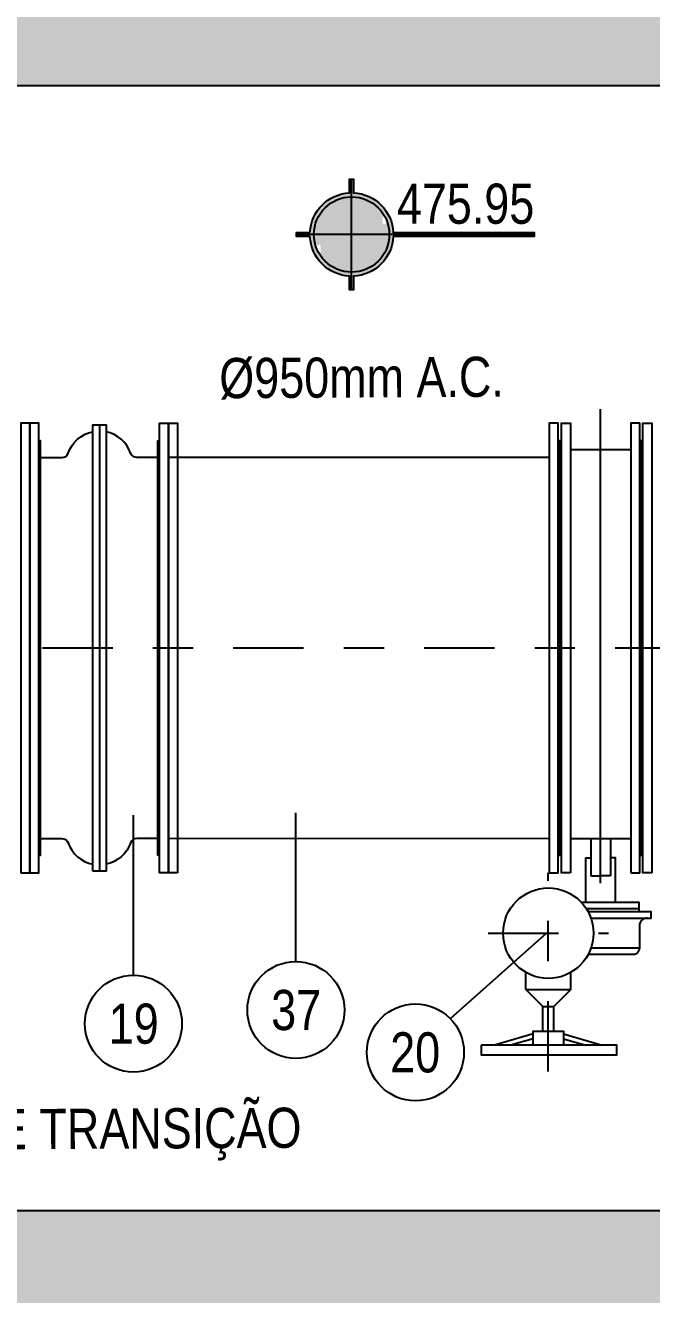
# Model space of a CAD drawing. Header units: feet. Extents: x 0 to 285175, y 0 to 9111378.
# Drawn here: x 285104.13 to 285105.688, y 9111368.919 to 9111372.079 of the extents above; entities that cross this region are included whole.
import ezdxf
from ezdxf import colors
from ezdxf.entities.mleader import LeaderData, LeaderLine
from ezdxf.enums import TextEntityAlignment as Align
from ezdxf.math import Vec2, Vec3

# ---------------------------------------------------------------- set-up
doc = ezdxf.new("R2010")
doc.units = ezdxf.units.FT
doc.header["$MEASUREMENT"] = 0
doc.linetypes.add('DASHDOT', pattern=[1, 0.5, -0.25, 0, -0.25])
doc.layers.get('0').update_dxf_attribs({"linetype": 'CONTINUOUS'})
for name, color, linetype in [('01', 1, 'CONTINUOUS'), ('A-NIVEIS', 1, 'CONTINUOUS'), ('A-TEXTO', 2, 'CONTINUOUS'), ('EIXO', 1, 'DASHDOT'), ('FLANGES', 7, 'CONTINUOUS'), ('H-SA-ESTRUTURA (CORTE)', 5, 'CONTINUOUS'), ('H-SA-HTC CONCRETO', 253, 'CONTINUOUS'), ('H-SA-TEXTO', 2, 'CONTINUOUS'), ('INDIC', 2, 'CONTINUOUS'), ('Top View-Ferro Fundido - JGS - K7(Esgoto)', 7, 'CONTINUOUS')]:
    doc.layers.add(name, color=color, linetype=linetype)
doc.styles.add('EGC_Arial_2.0mm', font='arial.ttf', dxfattribs={"width": 0.8, "height": 2})

# ---------------------------------------------------------------- blocks, each defined once
blk = doc.blocks.new('*U1305')
at = {"true_color": 0xffffff}
h = blk.add_hatch(color=7, dxfattribs=at)
h.dxf.hatch_style = 1
edge = h.paths.add_edge_path()
edge.add_arc((0, 0), 2.075, 92.76231, 177.23769, ccw=False)
edge.add_line((-0.1, 2.073), (-0.1, 2.75))
edge.add_line((-0.1, 2.75), (0.1, 2.75))
edge.add_line((0.1, 2.75), (0.1, 2.073))
edge.add_arc((0, 0), 2.075, 2.76231, 87.23769, ccw=False)
edge.add_line((2.073, 0.1), (9.088, 0.1))
edge.add_line((9.088, 0.1), (9.088, -0.1))
edge.add_line((9.088, -0.1), (2.073, -0.1))
edge.add_arc((0, 0), 2.075, 272.76231, 357.23769, ccw=False)
edge.add_line((0.1, -2.073), (0.1, -2.75))
edge.add_line((0.1, -2.75), (-0.1, -2.75))
edge.add_line((-0.1, -2.75), (-0.1, -2.073))
edge.add_arc((0, 0), 2.075, 182.76231, 267.23769, ccw=False)
edge.add_line((-2.073, -0.1), (-2.75, -0.1))
edge.add_line((-2.75, -0.1), (-2.75, 0.1))
edge.add_line((-2.75, 0.1), (-2.073, 0.1))
for p, q in [((0, -2.75), (0, 2.75)), ((9.088, 0), (-2.75, 0))]:
    blk.add_line(p, q)
at = {"color": 7, "true_color": 0xffffff}
blk.add_lwpolyline([(-2.073, 0.1, -0.386246), (-0.1, 2.073), (-0.1, 2.75), (0.1, 2.75), (0.1, 2.073, -0.386246), (2.073, 0.1), (9.088, 0.1), (9.088, -0.1), (2.073, -0.1, -0.386246), (0.1, -2.073), (0.1, -2.75), (-0.1, -2.75), (-0.1, -2.073, -0.386246), (-2.073, -0.1), (-2.75, -0.1), (-2.75, 0.1)], format="xyb", close=True, dxfattribs=at)
blk.add_circle((0, 0), 1.875)
for points in [[(0, 1.875), (0, 0), (0.583, 1.782), (0.595, 0)], [(0.583, 1.782), (0.595, 0), (1.097, 1.521), (1.096, 0)], [(1.097, 1.521), (1.096, 0), (1.533, 1.079), (1.571, 0)], [(1.533, 1.079), (1.571, 0), (1.786, 0.571), (0, 0)], [(-1.786, -0.571), (0, 0), (-1.796, -0.539), (-1.875, 0)], [(-1.533, -1.079), (-1.571, 0), (-1.786, -0.571), (0, 0)], [(-1.097, -1.521), (-1.096, 0), (-1.533, -1.079), (-1.571, 0)], [(-0.583, -1.782), (-0.595, 0), (-1.097, -1.521), (-1.096, 0)], [(0, -1.875), (0, 0), (-0.583, -1.782), (-0.595, 0)], [(1.786, 0.571), (0, 0), (1.796, 0.539), (1.875, 0)]]:
    blk.add_solid(points)
at = {"layer": 'A-TEXTO', "color": 2, "style": 'EGC_Arial_2.0mm', "width": 0.8}
blk.add_attdef('000.00', text='', height=2, dxfattribs=at).set_placement((9.088, 0.534), align=Align.RIGHT)
blk = doc.blocks.new('_None')

msp = doc.modelspace()

# ---------------------------------------------------------------- hatches: boundary and pattern name
at = {"layer": 'H-SA-HTC CONCRETO'}
h = msp.add_hatch(color=256, dxfattribs=at)
h.dxf.hatch_style = 1
h.paths.add_polyline_path([(285098.2176, 9111375.0292), (285101.2176, 9111375.0292), (285101.2176, 9111375.3292), (285097.0676, 9111375.3292), (285097.0676, 9111374.8792), (285098.0676, 9111374.8792)])
h.paths.add_polyline_path([(285101.2176, 9111372.2292), (285098.2176, 9111372.2292), (285098.0676, 9111372.3792), (285097.0676, 9111372.3792), (285097.0676, 9111371.7792), (285098.0676, 9111371.7792), (285098.2176, 9111371.9292), (285101.2176, 9111371.9292)])
h.paths.add_polyline_path([(285106.3676, 9111370.0542), (285106.2289, 9111370.0542), (285106.2289, 9111369.9692), (285106.2064, 9111369.9692), (285106.2064, 9111370.0542), (285106.0676, 9111370.0542), (285106.0676, 9111369.1292), (285105.2176, 9111369.1292), (285102.5676, 9111369.1292), (285102.5676, 9111369.9292), (285102.5676, 9111370.0542), (285102.4289, 9111370.0542), (285102.4289, 9111369.9692), (285102.4064, 9111369.9692), (285102.4064, 9111370.0542), (285102.2676, 9111370.0542), (285102.2676, 9111369.2292), (285102.1676, 9111369.1292), (285098.2176, 9111369.1292), (285098.0676, 9111369.2792), (285097.0676, 9111369.2792), (285097.0676, 9111368.6792), (285098.0676, 9111368.6792), (285098.2176, 9111368.8292), (285102.1676, 9111368.8292), (285102.2676, 9111368.7292), (285102.2676, 9111368.1042), (285102.4064, 9111368.1042), (285102.4064, 9111368.1892), (285102.4289, 9111368.1892), (285102.4289, 9111368.1042), (285102.5676, 9111368.1042), (285102.5676, 9111368.8292), (285103.4176, 9111368.8292), (285105.2176, 9111368.8292), (285106.0676, 9111368.8292), (285106.0676, 9111368.1042), (285106.2064, 9111368.1042), (285106.2064, 9111368.1892), (285106.2289, 9111368.1892), (285106.2289, 9111368.1042), (285106.3676, 9111368.1042)])
h.paths.add_polyline_path([(285100.4525, 9111366.7292), (285098.2176, 9111366.7292), (285098.0676, 9111366.8792), (285097.0676, 9111366.8792), (285097.0676, 9111366.4292), (285100.2966, 9111366.4292)])
h.paths.add_polyline_path([(285106.3676, 9111367.4542), (285106.2289, 9111367.4542), (285106.2289, 9111367.3692), (285106.2064, 9111367.3692), (285106.2064, 9111367.4542), (285106.0676, 9111367.4542), (285106.0676, 9111366.7292), (285105.2176, 9111366.7292), (285104.1747, 9111366.7292), (285104.0434, 9111366.4292), (285106.3676, 9111366.4292)])
h.paths.add_polyline_path([(285106.3676, 9111373.1542), (285106.2289, 9111373.1542), (285106.2289, 9111373.0692), (285106.2064, 9111373.0692), (285106.2064, 9111373.1542), (285106.0676, 9111373.1542), (285106.0676, 9111372.2292), (285105.2176, 9111372.2292), (285104.3176, 9111372.2292), (285104.3176, 9111371.9292), (285105.2176, 9111371.9292), (285106.0676, 9111371.9292), (285106.0676, 9111371.0042), (285106.2064, 9111371.0042), (285106.2064, 9111371.0892), (285106.2289, 9111371.0892), (285106.2289, 9111371.0042), (285106.3676, 9111371.0042)])
h.paths.add_polyline_path([(285104.3176, 9111372.2292), (285102.5676, 9111372.2292), (285102.5676, 9111373.0292), (285102.5676, 9111373.1542), (285102.4289, 9111373.1542), (285102.4289, 9111373.0692), (285102.4064, 9111373.0692), (285102.4064, 9111373.1542), (285102.2676, 9111373.1542), (285102.2676, 9111372.3292), (285102.1676, 9111372.2292), (285101.2176, 9111372.2292), (285101.2176, 9111371.9292), (285102.1676, 9111371.9292), (285102.2676, 9111371.8292), (285102.2676, 9111371.0042), (285102.4064, 9111371.0042), (285102.4064, 9111371.0892), (285102.4289, 9111371.0892), (285102.4289, 9111371.0042), (285102.5676, 9111371.0042), (285102.5676, 9111371.9292), (285103.4176, 9111371.9292), (285104.3176, 9111371.9292)])
h.paths.add_polyline_path([(285104.3176, 9111375.3292), (285101.2176, 9111375.3292), (285101.2176, 9111375.0292), (285102.1676, 9111375.0292), (285102.2676, 9111374.9292), (285102.2676, 9111374.1042), (285102.4064, 9111374.1042), (285102.4064, 9111374.1892), (285102.4289, 9111374.1892), (285102.4289, 9111374.1042), (285102.5676, 9111374.1042), (285102.5676, 9111375.0292), (285103.4176, 9111375.0292), (285104.3176, 9111375.0292)])
h.paths.add_polyline_path([(285106.3676, 9111375.3292), (285104.3176, 9111375.3292), (285104.3176, 9111375.0292), (285105.2176, 9111375.0292), (285106.0676, 9111375.0292), (285106.0676, 9111374.1042), (285106.2064, 9111374.1042), (285106.2064, 9111374.1892), (285106.2289, 9111374.1892), (285106.2289, 9111374.1042), (285106.3676, 9111374.1042)])
h.paths.add_polyline_path([(285096.5676, 9111375.0792), (285096.5676, 9111375.3292), (285092.2576, 9111375.3292), (285092.2576, 9111374.9292), (285095.1576, 9111374.9292), (285095.1576, 9111375.0792)])
h.paths.add_polyline_path([(285096.5536, 9111366.4292), (285096.5536, 9111366.6792), (285095.1576, 9111366.6792), (285095.1576, 9111366.8292), (285092.2576, 9111366.8292), (285092.2576, 9111366.4292)])
h.paths.add_polyline_path([(285096.5536, 9111366.8292), (285096.5536, 9111366.4292), (285097.0676, 9111366.4292), (285097.0676, 9111366.8792), (285096.7676, 9111366.8792), (285096.7676, 9111366.6792), (285096.5676, 9111366.6792), (285096.5676, 9111366.8292)])

# ---------------------------------------------------------------- linework, layer by layer
at = {"layer": '01', "color": 1}
for p, q in [((285105.6577, 9111369.7816), (285105.5371, 9111369.7816)), ((285105.3749, 9111369.6786), (285105.4171, 9111369.6364)), ((285105.3749, 9111369.6786), (285105.4874, 9111369.6786)), ((285105.4874, 9111369.6786), (285105.4452, 9111369.6364)), ((285105.4171, 9111369.6364), (285105.4452, 9111369.6364)), ((285105.3932, 9111369.5683), (285105.2976, 9111369.5402)), ((285105.4691, 9111369.5683), (285105.5647, 9111369.5402)), ((285105.3932, 9111369.5566), (285105.3374, 9111369.5402)), ((285105.4691, 9111369.5566), (285105.5248, 9111369.5402))]:
    msp.add_line(p, q, dxfattribs=at)
at = {"layer": '01', "color": 1, "ltscale": 2.5}
for p, q in [((285105.3749, 9111369.6786), (285105.3749, 9111369.7218)), ((285105.4874, 9111369.6786), (285105.4874, 9111369.7218)), ((285105.4171, 9111369.575), (285105.4171, 9111369.6364)), ((285105.4452, 9111369.575), (285105.4452, 9111369.6364))]:
    msp.add_line(p, q, dxfattribs=at)
at = {"layer": '01', "color": 1}
msp.add_lwpolyline([(285105.6775, 9111369.8568, 0.405757), (285105.6577, 9111369.8382), (285105.6577, 9111369.7816, -0.414214), (285105.6421, 9111369.7659), (285105.5302, 9111369.7659)], format="xyb", dxfattribs=at)
msp.add_lwpolyline([(285105.3932, 9111369.5402), (285105.3932, 9111369.575), (285105.4691, 9111369.575), (285105.4691, 9111369.5402)], dxfattribs=at)
at = {"layer": 'EIXO', "ltscale": 0.35}
for p, q in [((285100.3723, 9111370.5293), (285116.5525, 9111370.5295)), ((285105.4311, 9111369.4747), (285105.4311, 9111369.9692)), ((285105.2811, 9111369.8192), (285105.5811, 9111369.8192))]:
    msp.add_line(p, q, dxfattribs=at)
at = {"layer": 'FLANGES', "color": 2}
msp.add_lwpolyline([(285105.2638, 9111369.5402), (285105.2638, 9111369.5166), (285105.6013, 9111369.5166), (285105.6013, 9111369.5402)], close=True, dxfattribs=at)
msp.add_circle((285105.4311, 9111369.8192), 0.1125, dxfattribs=at)
at = {"layer": 'H-SA-ESTRUTURA (CORTE)'}
for p, q in [((285105.2176, 9111371.9292), (285106.0676, 9111371.9292)), ((285105.2176, 9111369.1292), (285106.0676, 9111369.1292))]:
    msp.add_line(p, q, dxfattribs=at)
for points in [[(285103.4176, 9111371.9292), (285105.2176, 9111371.9292)], [(285102.5676, 9111369.9292), (285102.5676, 9111369.1292), (285105.2176, 9111369.1292)]]:
    msp.add_lwpolyline(points, dxfattribs=at)
at = {"layer": 'INDIC', "color": 1, "linetype": 'Continuous'}
for p, q in [((285104.3987, 9111369.7147), (285104.3987, 9111370.1131)), ((285104.8029, 9111369.7487), (285104.8029, 9111370.1186)), ((285105.1873, 9111369.6064), (285105.4275, 9111369.8197))]:
    msp.add_line(p, q, dxfattribs=at)
for centre in [(285104.8029, 9111369.628), (285104.3987, 9111369.594), (285105.1005, 9111369.5225)]:
    msp.add_circle(centre, 0.1207, dxfattribs=at)
at = {"layer": 'Top View-Ferro Fundido - JGS - K7(Esgoto)', "color": 1, "linetype": 'ByBlock', "lineweight": -2}
for p, q in [((285105.5611, 9111369.9436), (285105.5611, 9111371.1234)), ((285104.314, 9111371.0845), (285104.314, 9111369.9738)), ((285105.4861, 9111371.0233), (285105.6361, 9111371.0233)), ((285104.4861, 9111371.0042), (285105.4331, 9111371.0042)), ((285105.5367, 9111370.0543), (285105.5367, 9111369.9623)), ((285105.5855, 9111370.0543), (285105.5855, 9111369.9623)), ((285105.5367, 9111369.9623), (285105.5611, 9111369.9623)), ((285105.5855, 9111369.9623), (285105.5611, 9111369.9623)), ((285105.6575, 9111369.8802), (285105.5256, 9111369.8802))]:
    msp.add_line(p, q, dxfattribs=at)
for points in [[(285104.1186, 9111369.9692), (285104.1411, 9111369.9692), (285104.1411, 9111371.0892), (285104.1186, 9111371.0892)], [(285104.1411, 9111369.9692), (285104.1636, 9111369.9692), (285104.1636, 9111371.0892), (285104.1411, 9111371.0892)], [(285104.2974, 9111369.9738), (285104.2974, 9111371.0845), (285104.3306, 9111371.0845), (285104.3306, 9111369.9738)], [(285104.4861, 9111369.9692), (285104.4636, 9111369.9692), (285104.4636, 9111371.0892), (285104.4861, 9111371.0892)], [(285104.5086, 9111369.9692), (285104.4861, 9111369.9692), (285104.4861, 9111371.0892), (285104.5086, 9111371.0892)], [(285105.4331, 9111369.9692), (285105.4556, 9111369.9692), (285105.4556, 9111371.0892), (285105.4331, 9111371.0892)], [(285105.4861, 9111369.9692), (285105.4636, 9111369.9692), (285105.4636, 9111371.0892), (285105.4861, 9111371.0892)], [(285105.6361, 9111369.9692), (285105.6586, 9111369.9692), (285105.6586, 9111371.0892), (285105.6361, 9111371.0892)], [(285105.6891, 9111369.9692), (285105.6666, 9111369.9692), (285105.6666, 9111371.0892), (285105.6891, 9111371.0892)]]:
    msp.add_lwpolyline(points, close=True, dxfattribs=at)
for points in [[(285104.1636, 9111370.0132), (285104.1676, 9111370.0132), (285104.1676, 9111371.0452), (285104.1636, 9111371.0452)], [(285104.4636, 9111370.0132), (285104.4596, 9111370.0132), (285104.4596, 9111371.0452), (285104.4636, 9111371.0452)], [(285105.4556, 9111370.0132), (285105.4596, 9111370.0132), (285105.4596, 9111371.0452), (285105.4556, 9111371.0452)], [(285105.4636, 9111370.0132), (285105.4596, 9111370.0132), (285105.4596, 9111371.0452), (285105.4636, 9111371.0452)], [(285105.6586, 9111370.0132), (285105.6626, 9111370.0132), (285105.6626, 9111371.0452), (285105.6586, 9111371.0452)], [(285105.6666, 9111370.0132), (285105.6626, 9111370.0132), (285105.6626, 9111371.0452), (285105.6666, 9111371.0452)], [(285105.4332, 9111370.0544), (285104.4861, 9111370.0551)], [(285105.6362, 9111370.0542), (285105.4861, 9111370.0543)], [(285105.5242, 9111369.8959), (285105.5242, 9111370.0069), (285105.5367, 9111370.0069)], [(285105.598, 9111369.8959), (285105.598, 9111370.0069), (285105.5855, 9111370.0069)], [(285105.6575, 9111369.8724), (285105.6575, 9111369.8959), (285105.5134, 9111369.8959)], [(285105.5371, 9111369.8568), (285105.6871, 9111369.8568), (285105.6871, 9111369.8724), (285105.5302, 9111369.8724)]]:
    msp.add_lwpolyline(points, dxfattribs=at)
for points in [[(285104.1676, 9111371.0032), (285104.2207, 9111371.0032, 0.317315), (285104.2363, 9111371.0142, -0.262382), (285104.2974, 9111371.0674)], [(285104.4596, 9111371.0032), (285104.4074, 9111371.0032, -0.317315), (285104.3917, 9111371.0142, 0.262382), (285104.3306, 9111371.0674, 0.262382)], [(285104.1676, 9111370.0552), (285104.2207, 9111370.0552, -0.317315), (285104.2363, 9111370.0441, 0.262382), (285104.2974, 9111369.991, 0.262382)], [(285104.4637, 9111370.0551), (285104.4074, 9111370.0552, 0.317315), (285104.3917, 9111370.0441, -0.262382), (285104.3306, 9111369.991)]]:
    msp.add_lwpolyline(points, format="xyb", dxfattribs=at)

# ---------------------------------------------------------------- block references
at = {"layer": 'A-NIVEIS', "xscale": 0.05, "yscale": 0.05, "zscale": 0.05}
msp.add_blockref('*U1305', (285104.9417, 9111371.5586), dxfattribs=at).add_auto_attribs({'000.00': '475.95'})

# ---------------------------------------------------------------- texts
at = {"layer": 'INDIC', "color": 2, "style": 'EGC_Arial_2.0mm', "width": 0.8}
for s, p in [('37', (285104.8037, 9111369.628)), ('19', (285104.3994, 9111369.594)), ('20', (285105.0998, 9111369.5225))]:
    msp.add_text(s, height=0.1, dxfattribs=at).set_placement(p, align=Align.MIDDLE_CENTER)

# ---------------------------------------------------------------- next in the draw order: texts
at = {"layer": 'H-SA-TEXTO', "color": 2, "char_height": 0.1, "attachment_point": 2, "rotation": 0.2869, "style": 'EGC_Arial_2.0mm', "bg_fill": 3, "box_fill_scale": 1, "bg_fill_color": 256, "bg_fill_transparency": 0}
for s, insert, width in [('%%C950mm A.C.', (285104.9661, 9111371.2528), 0.759905), ('CÂMARA DE TRANSIÇÃO', (285104.1429, 9111369.3816), 1.481748)]:
    msp.add_mtext(s, dxfattribs=dict(at, insert=insert, width=width))

# ---------------------------------------------------------------- next in the draw order: leaders
at = {"layer": 'H-SA-TEXTO'}
ml = msp.add_multileader_mtext('Standard', dxfattribs=at)
ml.set_content('CANAL CS21A-TRECHO 1', color=2, style='EGC_Arial_2.0mm')
ml.set_leader_properties(color=1, linetype='ByLayer', lineweight=-1)
ml.set_arrow_properties(name='NONE')
ml.build(insert=Vec2(0, 0))
ml.multileader.update_dxf_attribs({"text_left_attachment_type": 2, "text_right_attachment_type": 2, "dogleg_length": 1.9819, "arrow_head_size": 0.075, "scale": 0.05})
ctx = ml.context
ctx.base_point, ctx.scale, ctx.char_height, ctx.arrow_head_size, ctx.landing_gap_size, ctx.plane_origin, ctx.plane_x_axis, ctx.plane_y_axis = Vec3(285160.9317, 9111368.2089), 0.05, 0.1, 0.075, 0.05, Vec3(285098.0095, 9111752.4827), Vec3(-0.005007, 0.999987), Vec3(-0.999987, -0.005007)
ctx.left_attachment, ctx.right_attachment, ctx.text_align_type = 2, 2, 1
notes = []
notes.append((ctx, [(0, (0, 0, 0), (0, 0), (1, 0), 1, [])]))
ctx.mtext.insert, ctx.mtext.text_direction, ctx.mtext.rotation, ctx.mtext.width, ctx.mtext.defined_height, ctx.mtext.alignment, ctx.mtext.flow_direction = Vec3(285160.8763, 9111368.9256), Vec3(-0.005007, 0.999987), 1.575804, 1.426802, 0.2824, 2, 5
ctx.mtext.has_bg_fill, ctx.mtext.bg_color, ctx.mtext.bg_scale_factor, ctx.mtext.bg_transparency, ctx.mtext.use_window_bg_color = 1, -1073741824, 1, 0, 1
for ctx, leaders in notes:
    for number, flags, end, landing, length, lines in leaders:
        leader = LeaderData()
        leader.index, (leader.has_last_leader_line, leader.has_dogleg_vector, leader.attachment_direction) = number, flags
        leader.last_leader_point, leader.dogleg_vector, leader.dogleg_length = Vec3(end), Vec3(landing), length
        for number, points, colour, breaks in lines:
            line = LeaderLine()
            line.index, line.vertices, line.color, line.breaks = number, Vec3.list(points), colors.encode_raw_color(colour), breaks
            leader.lines.append(line)
        ctx.leaders.append(leader)

doc.saveas('drawing.dxf')
